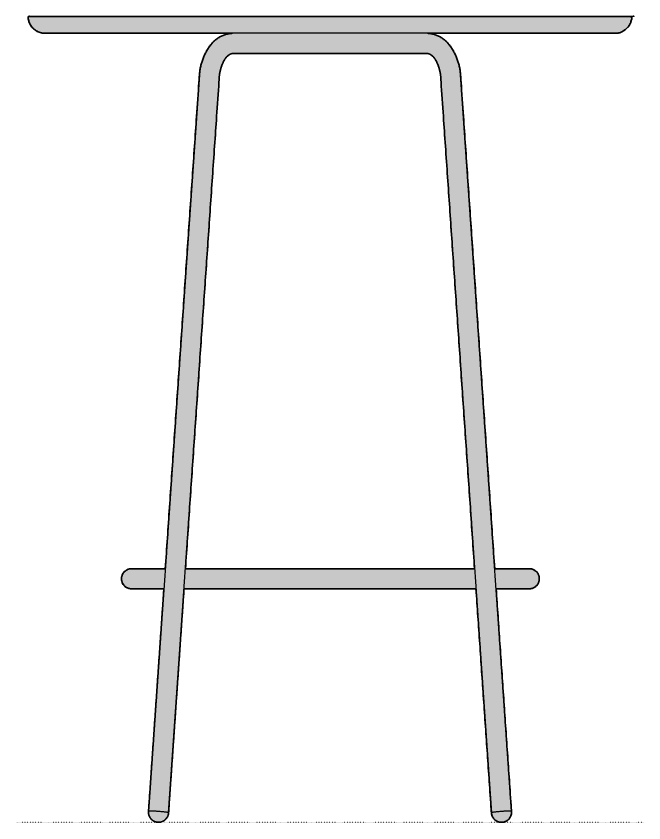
# Model space of a CAD drawing. Header units: millimetres. Extents: x 0 to 2700, y -1159 to 1001.
# Drawn here: x 1921 to 2700, y -1 to 1001 of the extents above; entities that cross this region are included whole.
import ezdxf

# ---------------------------------------------------------------- set-up
doc = ezdxf.new("R2010")
doc.units = ezdxf.units.MM
doc.linetypes.add('Dots', pattern=[1, 0, -1])
doc.layers.add('Blocks', color=7, linetype='Continuous')
doc.layers.add('Blocks$Fill', color=7, linetype='Continuous', true_color=0xffffff)
for name, color, linetype, lineweight, true_color in [('Blocks$Inner', 7, 'Continuous', 25, 0x007f00), ('Blocks$Outline', 7, 'Continuous', 35, 0xff3f3f), ('Groud', 7, 'Dots', 25, 0x243775)]:
    doc.layers.add(name, color=color, linetype=linetype, lineweight=lineweight, true_color=true_color)

# ---------------------------------------------------------------- blocks, each defined once
blk = doc.blocks.new('Nest High Table Side')
at = {"layer": 'Blocks$Fill'}
h = blk.add_hatch(color=256, dxfattribs=at)
h.paths.add_polyline_path([(208.5614006301057, 290.0077844445768), (189.3521907464165, 11.63946806703461), (189.3279687097817, 11.34067199430313), (189.2964312432342, 11.04120466754798), (189.2575109328741, 10.74132813515536), (189.2111526276095, 10.44130962940681), (189.1573138580059, 10.14142086121278), (189.0959652071351, 9.841937277620918), (189.0270906297649, 9.543137285867953), (188.950687716557, 9.245301448141651), (188.8667679003339, 8.948711651583908), (188.7753566018927, 8.653650258390728), (188.6764933133168, 8.360399241144373), (188.5702316172311, 8.069239308741892), (188.456639140976, 7.780449028458548), (188.3357974452233, 7.494303949800156), (188.207801847118, 7.211075735852909), (188.0727611785999, 6.931031307830782), (187.9307974811227, 6.654432008448666), (187.7820456385468, 6.381532789614168), (187.6266529505213, 6.112581429734363), (187.4647786491823, 5.847817785677751), (187.2965933624807, 5.587473084120299), (187.122278527893, 5.331769256641889), (186.9420257606687, 5.080918322531179), (186.7560361811168, 4.835121822808903), (186.5645197057307, 4.594570308498554), (186.3676943071857, 4.359442885666356), (186.165785248427, 4.129906819226838), (185.9590242961803, 3.906117196973741), (185.7476489192782, 3.688216654755844), (185.5319014771908, 3.476335163181223), (185.3120284040926, 3.270589875708273), (185.0882793936798, 3.071085037474404), (184.8598105268048, 2.877003155249582), (184.6256956878148, 2.68762117681621), (184.3860725767612, 2.50317202423512), (184.1410912288153, 2.323883610170754), (183.8909138114925, 2.149978043084754), (183.6357143616159, 1.981670840066566), (183.3756784620973, 1.819170152555882), (183.1110028591285, 1.662676010255699), (182.8418950209088, 1.512379588521553), (182.5685726395609, 1.368462504440358), (182.2912630784201, 1.231096146680388), (182.0102027673905, 1.10044104400251), (181.7256365495626, 0.9766462770729202), (181.4378169827541, 0.8598489379116965), (181.1470036000718, 0.7501736409524825), (180.8534621339869, 0.6477320892809619), (180.5574637087672, 0.5526226991683391), (180.2592840064065, 0.4649302855268236), (179.9592024114335, 0.3847258103936269), (179.657501140165, 0.3120661960053586), (179.3544643600895, 0.2469942034635283), (179.050377305123, 0.1895383774219181), (178.7455253924726, 0.1397130566558245), (178.4401933467739, 0.09751844980946052), (178.1346643370372, 0.06294077506880913), (177.8292191317442, 0.03595246198024248), (177.5241352771958, 0.01651241313705983), (177.2196863039143, 0.004566322992929482), (176.9161409655603, 4.705063848193038e-05), (176.6137625144462, 0.002875042999615112), (176.3128080173159, 0.01295880458717089), (176.0135277146146, 0.03019540965033229), (175.7147468162708, 0.0546039107095379), (175.4152992293616, 0.0863282591652701), (175.115447044293, 0.1254357053681815), (174.8154575277126, 0.1719812336281711), (174.5156024169818, 0.2260071438056026), (174.2161571774527, 0.2875426809247833), (173.9174002263212, 0.356603716470026), (173.6196121272241, 0.433192484688961), (173.3230747601134, 0.5172973768447032), (173.0280704712658, 0.6088927959316917), (172.7348812085631, 0.7079390739040929), (172.4437876474082, 0.8143824529659688), (172.1550683128183, 0.9281551319450684), (171.8689987033459, 1.049175378223857), (171.5858504225401, 1.177347705139469), (171.3058903236441, 1.312563114196305), (171.02937967316, 1.454699400868782), (170.7565733387687, 1.603621522215214), (170.4877190069043, 1.759182023984746), (170.2230564350166, 1.921221524385164), (169.9628167432533, 2.08956925119751), (169.7072217499215, 2.264043628480183), (169.4564833546877, 2.444452908706573), (169.2108029730205, 2.630595845831334), (168.9703710249042, 2.822262404485308), (168.7353664803402, 3.019234500261098), (168.505956463631, 3.221286765872652), (168.282295917902, 3.428187337853946), (168.0645273307773, 3.63969865840434), (167.852780521591, 3.855578286990324), (167.6471724899867, 4.075579716373534), (167.4478073252558, 4.299453187850304), (167.2538680609897, 4.528043130575361), (167.0646322230718, 4.762276111255267), (166.8803326475833, 5.002014284506096), (166.701197153512, 5.24710747295276), (166.5274477480728, 5.497393370500717), (166.3592998397023, 5.752697805863179), (166.1969614639831, 6.01283506626392), (166.0406325277965, 6.277608280717153), (165.8905040769862, 6.546809861757736), (165.7467575927492, 6.820222003963615), (165.6095643218301, 7.097617237085668), (165.4790846454101, 7.37875903108503), (165.3554674913275, 7.663402449882325), (165.2388497939626, 7.951294850154107), (165.1293560057581, 8.242176621076286), (165.0270976639429, 8.535781960519103), (164.932173015569, 8.831839682849074), (164.8446667034877, 9.130074053195791), (164.7646495153674, 9.43020564279985), (164.6921781973113, 9.73195219987593), (164.6272953330727, 10.03502953030502), (164.5700292892945, 10.33915238241297), (164.5203942266293, 10.64403533009992), (164.4783901760336, 10.94939364865526), (164.4440031789794, 11.25494417772483), (164.4172054897998, 11.56040616608752), (164.397955837888, 11.86550209314382), (164.3861997470068, 12.16995846231515), (164.3818699085392, 12.47350656189392), (164.3848866051392, 12.77588318926522), (164.3951581809081, 13.07683133483491), (164.4125815539483, 13.37610082243918), (183.5418118158559, 290.0077844445768), (143.3823786107096, 290.0077844445768), (143.1049293136895, 290.0108639484073), (142.8251255588513, 290.0202118607559), (142.543150618342, 290.035988408046), (142.2591981369882, 290.0583480869158), (141.9734720109111, 290.0874389504673), (141.6861862134971, 290.1234018862237), (141.3975645666477, 290.1663698898956), (141.1078404555576, 290.2164673393696), (140.8172564856395, 290.2738092736245), (140.5260640806289, 290.3385006815424), (140.2345230213529, 290.4106358058042), (139.9429009251423, 290.4902974672389), (139.6514726663839, 290.57755641513), (139.3605197392684, 290.6724707090557), (139.0703295643573, 290.775085137859), (138.781194741186, 290.8854306812964), (138.4934122497128, 291.0035240198017), (138.2072826040238, 291.1293670976173), (137.9231089622852, 291.2629467442898), (137.6411961975093, 291.4042343592048), (137.3618499342334, 291.5531856634378), (137.0853755567199, 291.7097405227338), (136.8120771947388, 291.8738228449049), (136.542256693395, 292.0453405543435), (136.276212573803, 292.2241856457164), (136.0142389916742, 292.410234318214), (135.7566247010752, 292.603347191017), (135.5036520307189, 292.8033695998911), (135.2555958801738, 293.0101319740622), (135.0127227433069, 293.2234502917547), (134.7752897661175, 293.4431266120214), (134.5435438458774, 293.6689496797448), (134.317720778154, 293.9006955999849), (134.0980444578873, 294.1381285771743), (133.8847261401947, 294.3810017140412), (133.6779637660237, 294.6290578645863), (133.4779413571496, 294.8820305349427), (133.2848284843466, 295.1396448255416), (133.098779811849, 295.4016184076704), (132.9199347204761, 295.6676625272623), (132.7484170110374, 295.9374830286063), (132.5843346888664, 296.2107813905873), (132.4277798295704, 296.4872557681009), (132.2788285253374, 296.7666020313767), (132.1375409104224, 297.0485147961526), (132.0039612637499, 297.3326884378911), (131.8781181859343, 297.6188180835802), (131.760024847429, 297.9066005750533), (131.6496793039917, 298.1957353982247), (131.5470648751884, 298.4859255731357), (131.4521505812626, 298.7768785002513), (131.3648916333715, 299.0683067590096), (131.2852299719369, 299.3599288552203), (131.2130948476751, 299.6514699144962), (131.1484034397571, 299.9426623195069), (131.0910615055023, 300.2332462894249), (131.0409640560283, 300.5229704005151), (130.9979960523564, 300.8115920473645), (130.9620331166, 301.0988778447784), (130.9329422530485, 301.3846039708554), (130.9105825741786, 301.6685564522093), (130.8948060268886, 301.9505313927186), (130.88545811454, 302.2303351475568), (130.8823786107096, 302.5077844445768), (130.88545811454, 302.7852337415967), (130.8948060268886, 303.0650374964346), (130.9105825741786, 303.3470124369438), (130.9329422530485, 303.6309649182973), (130.9620331166, 303.9166910443741), (130.9979960523564, 304.203976841788), (131.0409640560283, 304.4925984886372), (131.0910615055023, 304.7823225997271), (131.1484034397571, 305.0729065696451), (131.2130948476751, 305.3640989746556), (131.2852299719369, 305.6556400339314), (131.3648916333715, 305.9472621301418), (131.4521505812626, 306.2386903889), (131.5470648751884, 306.5296433160154), (131.6496793039917, 306.8198334909264), (131.760024847429, 307.1089683140976), (131.8781181859343, 307.3967508055705), (132.0039612637499, 307.6828804512595), (132.1375409104224, 307.9670540929979), (132.2788285253374, 308.2489668577738), (132.4277798295704, 308.5283131210496), (132.5843346888664, 308.8047874985629), (132.7484170110374, 309.078085860544), (132.9199347204761, 309.3479063618876), (133.098779811849, 309.6139504814795), (133.2848284843466, 309.8759240636082), (133.4779413571496, 310.1335383542072), (133.6779637660237, 310.3865110245636), (133.8847261401947, 310.6345671751085), (134.0980444578873, 310.8774403119755), (134.317720778154, 311.1148732891648), (134.5435438458774, 311.3466192094049), (134.7752897661175, 311.5724422771283), (135.0127227433069, 311.7921185973951), (135.2555958801738, 312.0054369150877), (135.5036520307189, 312.2121992892587), (135.7566247010752, 312.4122216981328), (136.0142389916742, 312.6053345709359), (136.276212573803, 312.7913832434335), (136.542256693395, 312.9702283348064), (136.8120771947388, 313.1417460442453), (137.0853755567199, 313.3058283664164), (137.3618499342334, 313.4623832257125), (137.6411961975093, 313.6113345299456), (137.9231089622852, 313.7526221448608), (138.2072826040238, 313.8862017915333), (138.4934122497128, 314.012044869349), (138.781194741186, 314.1301382078545), (139.0703295643573, 314.240483751292), (139.3605197392684, 314.3430981800954), (139.6514726663839, 314.4380124740212), (139.9429009251423, 314.5252714219126), (140.2345230213529, 314.6049330833474), (140.5260640806289, 314.6770682076094), (140.8172564856395, 314.7417596155274), (141.1078404555576, 314.7991015497825), (141.3975645666477, 314.8491989992566), (141.6861862134971, 314.8921670029287), (141.9734720109111, 314.9281299386852), (142.2591981369882, 314.957220802237), (142.543150618342, 314.9795804811071), (142.8251255588513, 314.9953570283973), (143.1049293136895, 315.0047049407463), (143.3823786107096, 315.0077844445768), (185.2705753120972, 315.0077844445768), (227.6844371340703, 928.3632537492958), (227.8916186460214, 930.7805819221079), (228.1840703364104, 933.1996291295077), (228.3624367873854, 934.408400389734), (228.562279136582, 935.6159169564575), (228.7836093303594, 936.8216104005696), (229.0264193507721, 938.0249104591823), (229.2906810804832, 939.2252459094447), (229.5763462135039, 940.4220454519499), (229.8833462124748, 941.6147386009342), (230.2115923130116, 942.8027565784018), (230.5609755754341, 943.9855332092795), (230.9313669839944, 945.1625058146633), (231.3226175935131, 946.3331161002266), (231.7345587231223, 947.4968110368508), (232.1670021966096, 948.6530437305703), (232.6197406286522, 949.8012742789654), (233.0925477560264, 950.9409706111801), (233.5851788126834, 952.0716093088319), (234.0973709473926, 953.1926764051499), (234.628843682468, 954.3036681597879), (235.1792994119253, 955.404091806877), (235.748423937247, 956.4934662740021), (236.3358870387874, 957.5713228699368), (236.941343080705, 958.637205939114), (237.5644316471841, 959.6906734809817), (238.2047782075942, 960.7312977325507), (239.535680787454, 962.7723797264371), (240.9307991395362, 964.7573342492542), (241.5220395760974, 965.5461498372106), (242.137308438604, 966.323288893146), (242.7763102848039, 967.0877035851317), (243.4386907444322, 967.8383526315031), (244.1240363576399, 968.5742053425682), (244.8318747400254, 969.2942457207702), (245.561675083691, 969.9974765889202), (246.3128490005428, 970.6829237147277), (247.0847517106437, 971.3496398988326), (247.8766835748615, 971.9967089929507), (248.6878919673734, 972.6232498145554), (249.517573479872, 973.2284199248235), (250.3648764456094, 973.8114192373034), (251.2289037677898, 974.3714934259822), (252.1087160333437, 974.9079371030894), (253.003334889836, 975.4200967390668), (253.9117466602565, 975.9073732996335), (254.8329061677481, 976.3692245777363), (255.7657407400108, 976.8051672013578), (256.709154361206, 977.2147783016009), (257.6620319377209, 977.5976968291224), (258.6232436431468, 977.9536245107811), (259.5916493073042, 978.2823264422533), (260.5661028141076, 978.583631316239), (261.5454564734936, 978.8574312897287), (262.5285653335392, 979.1036814975123), (263.5142914002189, 979.3223992226457), (264.5015077339855, 979.5136627379037), (265.4891023944512, 979.6776098352722), (266.4759822068456, 979.8144360632361), (267.4610763266052, 979.9243926939807), (268.4433395813176, 980.0077844445914), (35.88143372602644, 980.0077844445914), (35.88143372602644, 980.0087368687382), (35.41534004698558, 980.0139102005338), (34.94529105820571, 980.0296139810252), (34.47159464292944, 980.0561173783951), (33.99457610971116, 980.0936799352245), (33.51457798849873, 980.1425503694437), (33.03195973827773, 980.2029653613569), (32.54709736278888, 980.2751483336243), (32.06038293137667, 980.3593082316189), (31.57222400264952, 980.4556383120595), (31.08304294932581, 980.5643149482688), (30.59327618340184, 980.6854964607697), (30.10337328160215, 980.8193219822446), (29.61379601195303, 980.9659103660994), (29.12501726324643, 981.125359148001), (28.63751988012622, 981.2977435697935), (28.15179540751738, 981.4831156751072), (27.6683427491221, 981.6815034858005), (27.18766674570719, 981.8929102680513), (26.71027667989351, 982.1173138965023), (26.23668471511196, 982.3546663243006), (25.76740427729856, 982.6048931662262), (25.30294838874585, 982.8678934013132), (24.84382796429431, 983.1435392004828), (24.39055008072166, 983.431675883731), (23.94361623075461, 983.7321220103265), (23.50352057357557, 984.0446696043425), (23.07074819401489, 984.3690845166221), (22.64577338279863, 984.7051069230365), (22.22905795025633, 985.0524519576053), (21.82104958577902, 985.4108104777672), (21.42218027505307, 985.7798499578125), (21.03286478668248, 986.1592155052401), (20.65349923925461, 986.5485309936105), (20.28445975920905, 986.947400304336), (19.92610123904685, 987.3554086688132), (19.57875620447778, 987.7721241013553), (19.24273379806296, 988.1970989125714), (18.91831888578303, 988.6298712921318), (18.60577129176693, 989.0699669493105), (18.30532516517113, 989.5169007992773), (18.0171884819227, 989.9701786828497), (17.74154268275261, 990.4292991073011), (17.47854244766551, 990.8937549958536), (17.2283156057396, 991.3630354336667), (16.99096317794117, 991.836627398448), (16.76655954948991, 992.3140174642614), (16.55515276723858, 992.7946934676762), (16.35676495654531, 993.2781461260712), (16.17139285123137, 993.7638705986798), (15.99900842943864, 994.2513679817998), (15.83955964753654, 994.7401467305062), (15.69297126368171, 995.229724000155), (15.55914574220663, 995.7196269019546), (15.43796422970559, 996.2093936678782), (15.32928759349609, 996.6985747212017), (15.23295751305526, 997.1867336499287), (15.14879761506061, 997.6734480813406), (15.07661464279291, 998.1583104568292), (15.01619965087961, 998.64092870705), (14.96732921666025, 999.1209268282622), (14.92976665983068, 999.5979453614804), (14.90326326246057, 1000.071641776756), (14.88755948196892, 1000.541690765536), (14.88238615017326, 1001.007784444577), (764.8823861501733, 1001.007784444577), (764.8687677718171, 1000.571670308273), (764.8462103870015, 1000.132831662617), (764.8145407524285, 999.6915149455209), (764.7735935010289, 999.2479769249719), (764.7232118006015, 998.8024844547974), (764.6632480092916, 998.3553141848171), (764.5935643245039, 997.9067522246638), (764.5140334216968, 997.4570937608305), (764.4245390794013, 997.0066426267936), (764.324976786707, 996.555710826367), (764.2152543293988, 996.1046180107694), (764.0952923508993, 995.6536909102246), (763.9650248841607, 995.2032627212608), (763.824399850696, 994.7536724512341), (763.6733795229951, 994.3052642219529), (763.5119409466915, 993.858386534646), (763.3400763189716, 993.4133914988661), (763.1577933199111, 992.9706340282645), (762.9651153936376, 992.5304710065112), (762.7620819764628, 992.0932604269399), (762.5487486694296, 991.6593605098032), (762.325187353027, 991.2291288012785), (762.091486242185, 990.8029212586138), (761.8477498800376, 990.381091326002), (761.5940990693392, 989.9639890059455), (761.3306707408527, 989.5519599309945), (761.0576177584486, 989.1453444408385), (760.775108661122, 988.7444766697683), (760.4833273425679, 988.3496836495232), (760.1824726694301, 987.961284432491), (759.8727580397706, 987.5795892401344), (759.5544108837652, 987.2048986413749), (759.2276721090387, 986.837502765478), (758.8927954934785, 986.4776805537625), (758.550047028726, 986.1256990541774), (758.1997042179205, 985.7818127624932), (757.8420553315663, 985.4462630135067), (757.4773986256967, 985.1192774252941), (757.1060415267356, 984.801069399145), (756.7282997876715, 984.4918376774004), (756.3444966203035, 984.1917659609754), (755.9549618084394, 983.901022587914), (755.5600308069857, 983.6197602738679), (755.1600438318935, 983.3481159149399), (754.7553449458949, 983.0862104528929), (754.3462811448975, 982.8341488022872), (753.9332014497954, 982.5920198386865), (753.516456008299, 982.3598964466677), (753.0963952112046, 982.1378356259988), (752.6733688273005, 981.9258786539808), (752.2477251608558, 981.7240513016337), (751.8198102353642, 981.5323641011088), (751.3899670069092, 981.3508126614477), (750.9585346102126, 981.1793780295841), (750.5258476400826, 981.018027093291), (750.0922354706532, 980.8667130226281), (749.6580216144455, 980.7253757463155), (749.2235231229516, 980.5939424593906), (748.7890500300816, 980.4723281584456), (748.3549048394831, 980.3604362007349), (747.9213820564133, 980.2581588834576), (747.488767764521, 980.1653780395671), (747.0573392475917, 980.0819656465328), (746.6273646560294, 980.0077844445768), (511.3214327190362, 980.0077844445914), (512.30369597375, 979.9243926939797), (513.2887900935092, 979.8144360632338), (514.2756699059031, 979.6776098352689), (515.2632645663683, 979.5136627378995), (516.2504809001347, 979.3223992226408), (517.2362069668138, 979.1036814975067), (518.2193158268591, 978.8574312897225), (519.1986694862445, 978.5836313162318), (520.1731229930474, 978.2823264422457), (521.1415286572044, 977.9536245107729), (522.1027403626298, 977.5976968291136), (523.0556179391443, 977.2147783015921), (523.9990315603393, 976.8051672013487), (524.9318661326014, 976.3692245777269), (525.8530256400927, 975.9073732996242), (526.7614374105127, 975.4200967390573), (527.6560562670047, 974.90793710308), (528.5358685325582, 974.3714934259729), (529.3998958547384, 973.8114192372944), (530.2471988204753, 973.2284199248147), (531.0768803329736, 972.6232498145469), (531.8880887254852, 971.9967089929427), (532.6800205897026, 971.3496398988252), (533.4519232998034, 970.6829237147207), (534.2030972166551, 969.9974765889143), (534.9328975603204, 969.2942457207647), (535.6407359427058, 968.5742053425636), (536.326081555913, 967.838352631499), (536.9884620155412, 967.0877035851287), (537.6274638617409, 966.3232888931437), (538.2427327242475, 965.5461498372097), (538.8339731608085, 964.7573342492542), (540.2290915128906, 962.7723797264388), (541.5599940927506, 960.7312977325544), (542.2003406531605, 959.6906734809858), (542.8234292196396, 958.6372059391191), (543.4288852615572, 957.5713228699427), (544.0163483630977, 956.4934662740089), (544.5854728884194, 955.4040918068844), (545.1359286178765, 954.303668159796), (545.6674013529521, 953.1926764051584), (546.1795934876612, 952.0716093088412), (546.6722245443183, 950.9409706111898), (547.1450316716924, 949.8012742789756), (547.5977701037351, 948.6530437305812), (548.0302135772224, 947.496811036862), (548.4421547068314, 946.3331161002384), (548.8334053163502, 945.1625058146753), (549.2037967249107, 943.9855332092919), (549.553179987333, 942.8027565784148), (549.8814260878698, 941.6147386009472), (550.1884260868408, 940.4220454519634), (550.4740912198615, 939.2252459094584), (550.7383529495727, 938.0249104591963), (550.9811629699853, 936.8216104005837), (551.2024931637626, 935.6159169564717), (551.4023355129593, 934.4084003897481), (551.5807019639343, 933.1996291295221), (551.8731536543232, 930.7805819221223), (552.0803351662744, 928.3632537493104), (594.4941969882511, 315.0077844445768), (637.3823938694986, 315.0077844445768), (637.6598431665187, 315.0047049407463), (637.9396469213568, 314.9953570283973), (638.2216218618662, 314.9795804811071), (638.5055743432199, 314.957220802237), (638.791300469297, 314.9281299386852), (639.0785862667111, 314.8921670029287), (639.3672079135604, 314.8491989992566), (639.6569320246505, 314.7991015497825), (639.9475159945684, 314.7417596155274), (640.2387083995793, 314.6770682076094), (640.5302494588553, 314.6049330833474), (640.8218715550657, 314.5252714219126), (641.1132998138241, 314.4380124740212), (641.4042527409398, 314.3430981800954), (641.6944429158509, 314.240483751292), (641.9835777390223, 314.1301382078545), (642.2713602304951, 314.012044869349), (642.5574898761845, 313.8862017915333), (642.8416635179229, 313.7526221448608), (643.123576282699, 313.6113345299456), (643.4029225459751, 313.4623832257125), (643.6793969234884, 313.3058283664164), (643.9526952854695, 313.1417460442453), (644.222515786813, 312.9702283348064), (644.488559906405, 312.7913832434335), (644.7505334885338, 312.6053345709359), (645.008147779133, 312.4122216981328), (645.2611204494892, 312.2121992892587), (645.5091766000343, 312.0054369150877), (645.7520497369014, 311.7921185973951), (645.9894827140905, 311.5724422771283), (646.2212286343307, 311.3466192094049), (646.4470517020541, 311.1148732891648), (646.666728022321, 310.8774403119755), (646.8800463400135, 310.6345671751085), (647.0868087141844, 310.3865110245636), (647.2868311230586, 310.1335383542072), (647.4799439958615, 309.8759240636082), (647.6659926683591, 309.6139504814795), (647.844837759732, 309.3479063618876), (648.0163554691709, 309.078085860544), (648.1804377913419, 308.8047874985629), (648.3369926506381, 308.5283131210496), (648.4859439548708, 308.2489668577738), (648.6272315697857, 307.9670540929979), (648.7608112164583, 307.6828804512595), (648.8866542942736, 307.3967508055705), (649.0047476327793, 307.1089683140976), (649.1150931762165, 306.8198334909264), (649.2177076050198, 306.5296433160154), (649.3126218989454, 306.2386903889), (649.3998808468366, 305.9472621301418), (649.4795425082714, 305.6556400339314), (649.551677632533, 305.3640989746556), (649.6163690404509, 305.0729065696451), (649.6737109747058, 304.7823225997271), (649.7238084241798, 304.4925984886372), (649.7667764278518, 304.203976841788), (649.8027393636081, 303.9166910443741), (649.8318302271596, 303.6309649182973), (649.8541899060295, 303.3470124369438), (649.8699664533194, 303.0650374964346), (649.8793143656683, 302.7852337415967), (649.8823938694986, 302.5077844445768), (649.8793143656683, 302.2303351475568), (649.8699664533194, 301.9505313927186), (649.8541899060295, 301.6685564522093), (649.8318302271596, 301.3846039708554), (649.8027393636081, 301.0988778447784), (649.7667764278518, 300.8115920473645), (649.7238084241798, 300.5229704005151), (649.6737109747058, 300.2332462894249), (649.6163690404509, 299.9426623195069), (649.551677632533, 299.6514699144962), (649.4795425082714, 299.3599288552203), (649.3998808468366, 299.0683067590096), (649.3126218989454, 298.7768785002513), (649.2177076050198, 298.4859255731357), (649.1150931762165, 298.1957353982247), (649.0047476327793, 297.9066005750533), (648.8866542942736, 297.6188180835802), (648.7608112164583, 297.3326884378911), (648.6272315697857, 297.0485147961526), (648.4859439548708, 296.7666020313767), (648.3369926506381, 296.4872557681009), (648.1804377913419, 296.2107813905873), (648.0163554691709, 295.9374830286063), (647.844837759732, 295.6676625272623), (647.6659926683591, 295.4016184076704), (647.4799439958615, 295.1396448255416), (647.2868311230586, 294.8820305349427), (647.0868087141844, 294.6290578645863), (646.8800463400135, 294.3810017140412), (646.666728022321, 294.1381285771743), (646.4470517020541, 293.9006955999849), (646.2212286343307, 293.6689496797448), (645.9894827140905, 293.4431266120214), (645.7520497369014, 293.2234502917547), (645.5091766000343, 293.0101319740622), (645.2611204494892, 292.8033695998911), (645.008147779133, 292.603347191017), (644.7505334885338, 292.410234318214), (644.488559906405, 292.2241856457164), (644.222515786813, 292.0453405543435), (643.9526952854695, 291.8738228449049), (643.6793969234884, 291.7097405227338), (643.4029225459751, 291.5531856634378), (643.123576282699, 291.4042343592048), (642.8416635179229, 291.2629467442898), (642.5574898761845, 291.1293670976173), (642.2713602304951, 291.0035240198017), (641.9835777390223, 290.8854306812964), (641.6944429158509, 290.775085137859), (641.4042527409398, 290.6724707090557), (641.1132998138241, 290.57755641513), (640.8218715550657, 290.4902974672389), (640.5302494588553, 290.4106358058042), (640.2387083995793, 290.3385006815424), (639.9475159945684, 290.2738092736245), (639.6569320246505, 290.2164673393696), (639.3672079135604, 290.1663698898956), (639.0785862667111, 290.1234018862237), (638.791300469297, 290.0874389504673), (638.5055743432199, 290.0583480869158), (638.2216218618662, 290.035988408046), (637.9396469213568, 290.0202118607559), (637.6598431665187, 290.0108639484073), (637.3823938694986, 290.0077844445768), (596.2229604844906, 290.0077844445768), (615.3521907464128, 13.37610082211904), (615.3682554846754, 13.09916738856803), (615.3782321388514, 12.81945485376658), (615.381948403663, 12.53713489486941), (615.3792369722883, 12.25238991840587), (615.3699362557176, 11.96541298821033), (615.3538911139657, 11.67640770149024), (615.330953595196, 11.38558801068445), (615.3009836784854, 11.09317798906705), (615.2638500156376, 10.79941153840081), (615.2194306671666, 10.50453203733774), (615.1676138273198, 10.20879192970031), (615.108298532794, 9.912452252253097), (615.0413953496367, 9.615782102086866), (614.9668270327046, 9.319058044281086), (614.8845291519992, 9.022563461080708), (614.7944506802054, 8.726587844412446), (614.6965545358271, 8.431426034167204), (614.5908180764604, 8.137377405281084), (614.4772335369554, 7.844745007248535), (614.3558084074998, 7.553834660288784), (614.2265657470194, 7.264954012951365), (614.089544427716, 6.978411566478712), (613.9447993070496, 6.694515671733995), (613.7924013240399, 6.413573504941704), (613.6324375173621, 6.135890028868083), (613.4650109633834, 5.861766946380733), (613.2902406329833, 5.591501653564469), (613.1082611667391, 5.325386199728077), (612.9192225688116, 5.063706261709418), (612.7232898206372, 4.80674013987139), (612.5206424162942, 4.554757783076835), (612.3114738221715, 4.308019849736949), (612.0959908642901, 4.066776811746486), (611.8744130473358, 3.83126810775373), (611.6469718100977, 3.601721351768537), (611.4139097226154, 3.378351602594281), (611.1754796308553, 3.161360698986913), (610.9319437552064, 2.950936664805698), (610.6835727494549, 2.747253187735215), (610.4306447272003, 2.550469174437728), (610.1734442628804, 2.360728384250219), (609.9122613746976, 2.178159142782558), (609.6473904967656, 2.002874136014085), (609.3791294477479, 1.83497028473631), (609.1077784031122, 1.674528698460391), (608.8336388779201, 1.52161470720951), (608.5570127267644, 1.376277968957296), (608.2782011671194, 1.238552649862391), (607.9975038319515, 1.108457673892798), (607.7152178569595, 0.9859970379377266), (607.4316370073169, 0.8711601880734383), (607.1470508482379, 0.7639224522863186), (606.8617439631234, 0.6642455246625797), (606.5759952224684, 0.572077995830248), (606.2900771061155, 0.4873559242844915), (606.004255080872, 0.4100034431400963), (605.7187870349189, 0.3399333968320579), (605.4339227698994, 0.2770480023230942), (605.1499035510358, 0.2212395294708877), (604.8669617151266, 0.1723909953529713), (604.5853203358067, 0.1303768675378547), (604.3051929450261, 0.09506377152144571), (604.0267833093117, 0.0663111978120586), (603.7502852590314, 0.04397220443934202), (603.4733595792258, 0.02777435588045511), (603.1936518721632, 0.01766325488881018), (602.9113337321572, 0.01381128924134822), (602.6265874852978, 0.01638585341738622), (602.3396061177267, 0.0255486292063698), (602.0505931520578, 0.04145485443785334), (601.7597624695895, 0.06425258377074851), (601.4673380762674, 0.09408194581613834), (601.1735538106926, 0.1310744011835511), (600.8786529928769, 0.1753520063283173), (600.5828880128727, 0.2270266883311952), (600.2865198588845, 0.2861995359545844), (599.9898175849846, 0.3529601124862605), (599.6930577190916, 0.4273857959958733), (599.3965236124483, 0.5095411526861452), (599.100504732421, 0.5994773490150718), (598.8052959010428, 0.6972316081935294), (598.5111964823313, 0.8028267165214957), (598.2185095220141, 0.9162705848136055), (597.9275408438754, 1.037555869880138), (597.6385981075124, 1.166659660673218), (597.3519898328169, 1.303543233281697), (597.0680243969839, 1.44815187846501), (596.7870090103007, 1.60041480486075), (596.5092486773347, 1.7602451203885), (596.2350451504637, 1.92753989371088), (595.9646958829233, 2.102180296909872), (595.6984929887057, 2.284031829801786), (595.4367222167172, 2.472944625557807), (595.1796619465897, 2.668753836529881), (594.9275822134308, 2.871280098415), (594.6807437686147, 3.080330070136473), (594.4393971834206, 3.295697046089762), (594.203782001978, 3.51716163670454), (593.9741259495141, 3.744492512624117), (593.7506442014029, 3.977447207208515), (593.5335387179111, 4.215772971536963), (593.3229976489164, 4.459207675627338), (593.1191948121767, 4.707480749210268), (592.9222892480157, 4.960314155099373), (592.7324248525385, 5.217423387989455), (592.5497300907417, 5.47851849139335), (592.3743177901158, 5.743305085395356), (592.2062850145921, 6.01148539795344), (592.0457130179561, 6.28275929262038), (591.8926672751511, 6.556825285771557), (591.747197589236, 6.833381546718117), (591.6093382711498, 7.112126874442321), (591.4791083888816, 7.392761645108984), (591.3565120821428, 7.674988724974815), (591.2415389382134, 7.958514343827229), (591.1341644242665, 8.243048924626672), (591.034350371182, 8.528307865592334), (590.9420455036369, 8.814012271551425), (590.8571860111053, 9.099889631957788), (590.7796961543115, 9.385674443568595), (590.7094889016581, 9.671108776339917), (590.6464665901901, 9.95594278165657), (590.590521605745, 10.23993514254201), (590.5415370770905, 10.52285346599509), (590.499387579033, 10.80447461806759), (590.463939839721, 11.08458500272576), (590.4350534476227, 11.36298078592832), (590.4125815539519, 11.63946806669992), (571.203371670239, 290.0077844445768)], flags=0)
h.paths.add_polyline_path([(569.4782103683319, 315.0077844445768), (527.2701674006094, 926.661357374207), (527.13643209581, 928.2217384958143), (526.9476550394743, 929.7832292512517), (526.832519806303, 930.5634889925693), (526.7035219182671, 931.3429388314185), (526.5606536640128, 932.1212118478002), (526.4039202191091, 932.8979399380139), (526.2333397332485, 933.6727543787056), (526.0489433878624, 934.4452863971042), (525.8507754236969, 935.2151677456428), (525.6388931380072, 935.9820312791179), (525.4133668511674, 936.7455115325056), (525.1742798426171, 937.5052452975548), (524.9217282562107, 938.2608721962511), (524.6558209751539, 939.012035249262), (524.376679466864, 939.7583814374863), (524.084437598205, 940.499562254853), (523.7792414216941, 941.2352342505526), (523.4612489333883, 941.9650595589313), (523.1306298032995, 942.6887064153343), (522.7875650792844, 943.4058496562468), (522.4322468654874, 944.1161712021587), (522.0648779765039, 944.8193605216653), (521.6856715685394, 945.5151150753966), (521.2948507489269, 946.2031407384783), (520.8926481654477, 946.8831522003247), (520.4793055769704, 947.5548733406725), (519.6202102817319, 948.8723882096647), (518.7196638174664, 950.1536728939245), (518.5211374893362, 950.4182666344595), (518.3141969736088, 950.6788464272068), (518.0989440066238, 950.9350304296349), (517.8755026243543, 951.1864388022009), (517.6440192691842, 951.4326952941227), (517.4046627639882, 951.6734288574336), (517.1576241490178, 951.9082752765486), (516.9031163784873, 952.1368787998987), (516.6413738752452, 952.3588937596743), (516.3726519434987, 952.5739861654056), (516.0972260411876, 952.7818352569811), (515.8153909152669, 952.9821350027955), (515.5274596048141, 953.1745955290222), (515.2337623185049, 953.3589444665207), (514.9346451945594, 953.5349282026261), (514.6304689527312, 953.7023130259896), (514.3216074492531, 953.8608861537708), (514.0084461468465, 954.0104566317606), (513.6913805129269, 954.1508560994575), (513.3708143599594, 954.2819394136745), (513.0471581425425, 954.4035851259029), (512.7208272262008, 954.5156958103724), (512.3922401430387, 954.6181982414853), (512.0618168493659, 954.7110434210375), (511.7299770001313, 954.7942064573496), (511.3971382545302, 954.8676863000582), (511.0637146264651, 954.9315053358713), (510.7301148926935, 954.985708852013), (510.3967410704744, 955.0303643753668), (510.0639869753849, 955.0655608964616), (509.7322368687132, 955.0914079883921), (509.4018642025039, 955.1080348315445), (270.3629080978608, 955.1080348315445), (270.032535431651, 955.091407988394), (269.7007853249788, 955.0655608964653), (269.3680312298887, 955.0303643753721), (269.0346574076692, 954.9857088520199), (268.701057673897, 954.9315053358796), (268.3676340458313, 954.8676863000676), (268.0347953002296, 954.7942064573602), (267.7029554509945, 954.7110434210493), (267.372532157321, 954.6181982414981), (267.0439450741584, 954.515695810386), (266.7176141578161, 954.4035851259171), (266.3939579403985, 954.2819394136892), (266.0733917874303, 954.150856099473), (265.7563261535101, 954.0104566317763), (265.4431648511029, 953.8608861537865), (265.1343033476242, 953.7023130260054), (264.8301271057954, 953.5349282026417), (264.5310099818493, 953.3589444665363), (264.2373126955395, 953.1745955290374), (263.9493813850862, 952.9821350028101), (263.6675462591649, 952.781835256995), (263.3921203568533, 952.5739861654188), (263.1233984251063, 952.3588937596868), (262.8616559218637, 952.1368787999102), (262.6071481513328, 951.9082752765588), (262.360109536362, 951.6734288574427), (262.1207530311655, 951.4326952941306), (261.8892696759951, 951.1864388022075), (261.6658282937253, 950.9350304296399), (261.4505753267401, 950.6788464272103), (261.2436348110125, 950.4182666344614), (261.0451084828819, 950.1536728939245), (260.1445620186173, 948.872388209667), (259.2854667233798, 947.5548733406767), (258.8721241349029, 946.8831522003302), (258.469921551424, 946.2031407384849), (258.0791007318119, 945.515115075404), (257.6998943238477, 944.8193605216741), (257.3325254348644, 944.1161712021685), (256.9772072210677, 943.4058496562576), (256.6341424970527, 942.6887064153462), (256.3035233669639, 941.9650595589443), (255.9855308786584, 941.2352342505665), (255.6803347021473, 940.4995622548679), (255.3880928334886, 939.7583814375023), (255.1089513251986, 939.0120352492787), (254.8430440441418, 938.260872196269), (254.5904924577351, 937.5052452975737), (254.3514054491849, 936.7455115325253), (254.1258791623447, 935.9820312791385), (253.9139968766549, 935.2151677456643), (253.715828912489, 934.4452863971263), (253.5314325671027, 933.6727543787288), (253.3608520812417, 932.8979399380379), (253.2041186363377, 932.1212118478247), (253.0612503820827, 931.342938831444), (252.9322524940463, 930.5634889925955), (252.8171172608748, 929.7832292512783), (252.6283402045377, 928.2217384958425), (252.4946048997372, 926.6613573742361), (210.2865619320164, 315.0077844445768)], flags=0)
at = {"layer": 'Blocks$Inner'}
for p, q in [((14.88238615017326, 1001.007784444591), (764.8823861501733, 1001.007784444577)), ((35.88143372602644, 980.0077844445914), (35.88143372602644, 980.0087368687382)), ((746.6273646560294, 980.0077844445768), (35.88143372602644, 980.0077844445914)), ((270.3629080978571, 955.1080348315445), (509.4018642025039, 955.1080348315445)), ((227.6844371340703, 928.3632537492958), (164.4125815539446, 13.37610082243918)), ((189.3521907464165, 11.63946806703461), (252.4946048997372, 926.6613573742361)), ((527.2701674006094, 926.661357374207), (590.4125815539592, 11.63946806669992)), ((615.3521907464165, 13.37610082211904), (552.0803351662762, 928.3632537493104)), ((143.3823786107096, 315.0077844445768), (185.2705753120972, 315.0077844445768)), ((594.4941969882493, 315.0077844445768), (637.3823938694986, 315.0077844445768)), ((183.5418118158559, 290.0077844445768), (143.3823786107096, 290.0077844445768)), ((637.3823938694986, 290.0077844445768), (596.2229604844906, 290.0077844445768))]:
    blk.add_line(p, q, dxfattribs=at)
for points in [[(210.2865619320219, 315.0077844445768), (569.4782103683247, 315.0077844445768)], [(208.5614006301039, 290.0077844445768), (571.2033716702426, 290.0077844445768)]]:
    blk.add_lwpolyline(points, dxfattribs=at)
at = {"layer": 'Blocks$Inner', "extrusion": (0, 0, -1)}
for centre, radius, start, end in [((-35.88143372602644, 1001.007784444577), 20.99904757585134, 270.0000000000005, 1.240775509290821e-12), ((-743.1462906670495, 1001.468259938265), 21.74097248358019, 181.2136198299421, 260.7863801700616), ((-270.8047730848775, 943.037710520206), 12.07840940056585, 36.09652185742556, 87.9034781425663), ((-508.959999215469, 943.037710520206), 12.07840940056594, 92.09652185753731, 143.9034781425736), ((-297.4746488615492, 923.592182392138), 45.0846336336133, 3.903478142519203, 36.09652185742701), ((-482.2901234387973, 923.592182392138), 45.08463363361498, 143.9034781425733, 176.0965218575243), ((-143.3823786107096, 302.5077844445768), 12.5, 270, 90), ((-637.3823938694986, 302.5077844445768), 12.5, 90, 270)]:
    blk.add_arc(centre, radius, start, end, dxfattribs=at)
at = {"layer": 'Blocks$Inner'}
for centre, radius, start, end in [((271.1115997684974, 942.7519221328548), 37.35129032600157, 94.0965218574703, 143.9034781425289), ((508.6531725318491, 942.7519221328548), 37.35129032600126, 36.09652185747093, 85.90347814251638), ((297.3671101538639, 923.6085159171198), 69.8447023834743, 143.9034781425404, 176.0965218574795), ((482.3976621465263, 923.6085159171489), 69.84470238342826, 3.903478142525045, 36.09652185747063), ((176.8818442613992, 12.50000243412796), 12.50000243413351, 175.9809665287523, 356.0524794866936), ((602.8819687810173, 12.51377824117662), 12.50000144399211, 184.0108170575021, 3.955736927126914)]:
    blk.add_arc(centre, radius, start, end, dxfattribs=at)
for points, weights, knots in [([(189.3521907464121, 11.63946806705145), (189.3521907512998, 11.63946813731427), (189.3521907562099, 11.63946820760611), (189.4182126572406, 12.58760227496307), (176.9484080511902, 13.45591851192876), (164.4786052939633, 14.32423462015087), (164.4125815539248, 13.37610082212106)], [0.9999999385876646, 0.9999999692938291, 1, 0.7071067811865476, 1, 0.7071068118927201, 0.9999999385876615], [3.141592488911551, 3.141592488911551, 3.141592488911551, 3.141592653589793, 3.141592653589793, 4.71238898038469, 4.71238898038469, 6.283185142501336, 6.283185142501336, 6.283185142501336]), ([(615.3521907464212, 13.37610082212094), (615.2861670063737, 14.32423462016125), (602.8163642491418, 13.45591851192876), (590.3465596431201, 12.58760227496307), (590.4125815441366, 11.63946820760611), (590.4125815490327, 11.63946813732869), (590.4125815539286, 11.63946806705118)], [0.9999999385876701, 0.7071068118927157, 1, 0.7071067811865476, 1, 0.9999999692938406, 0.9999999385876877], [1.646782278291932e-07, 1.646782278291932e-07, 1.646782278291932e-07, 1.570796326794897, 1.570796326794897, 3.141592653589793, 3.141592653589793, 3.141592818267974, 3.141592818267974, 3.141592818267974])]:
    blk.add_rational_spline(points, weights, degree=2, knots=knots, dxfattribs=at)
at = {"layer": 'Blocks$Outline'}
for points in [[(210.2865619320219, 315.0077844445768), (569.4782103683247, 315.0077844445768)], [(571.2033716702426, 290.0077844445768), (208.5614006301039, 290.0077844445768)]]:
    blk.add_lwpolyline(points, dxfattribs=at)
for points, weights, knots in [([(35.88143372602644, 980.0087368687382), (14.88238615017505, 980.0087368687329), (14.88238615017326, 1001.007784444577), (389.8823861501733, 1001.007784444577), (764.8823861501733, 1001.007784444577), (764.4989178398986, 982.9067043193697), (746.6273646560294, 980.0077844445768), (628.9743986875328, 980.0077844445914), (511.3214327190362, 980.0077844445914)], [1, 0.7071067811865428, 1, 1, 1, 0.7684356629230122, 1, 1, 1], [0, 0, 0, 32.98522679833884, 32.98522679833884, 782.9852267983428, 782.9852267983428, 813.1792342400611, 813.1792342400611, 1048.485166177055, 1048.485166177055, 1048.485166177055]), ([(185.2705753120899, 315.0077844445768), (206.4775062230801, 621.6855190969363), (227.6844371340703, 928.3632537492958), (229.0565090132217, 948.4715414171369), (240.9307991395362, 964.7573342492542), (251.1469950724242, 978.7690224196912), (268.4433395813176, 980.0077844445914)], [1, 1, 1, 0.960795986784146, 1, 0.9070184536247389, 1], [-686.5334599869881, -686.5334599869881, -686.5334599869881, -71.7132688736283, -71.7132688736283, -32.46930402671148, -32.46930402671148, 0, 0, 0]), ([(511.3214327190381, 980.0077844445914), (528.6177772279229, 978.7690224196708), (538.8339731608085, 964.7573342492542), (550.7082632871231, 948.4715414171525), (552.0803351662744, 928.3632537493104), (573.2872660772628, 621.6855190969509), (594.4941969882511, 315.0077844445768)], [1, 0.9070184536247875, 1, 0.9607959867841303, 1, 1, 1], [-4202.255580830332, -4202.255580830332, -4202.255580830332, -4169.786276803629, -4169.786276803629, -4130.54231195673, -4130.54231195673, -3515.722120843353, -3515.722120843353, -3515.722120843353]), ([(569.4782103683319, 315.0077844445768), (548.3741888844706, 620.8345709093846), (527.2701674006094, 926.661357374207), (526.3844973944582, 939.6412220105633), (518.7196638174664, 950.1536728939245), (515.2638042989295, 954.8934435730171), (509.4018642025039, 955.1080348315445), (389.8823861501824, 955.1080348315445), (270.3629080978608, 955.1080348315445), (264.5009680014244, 954.893443573051), (261.0451084828819, 950.1536728939245), (253.3802749058996, 939.6412220105824), (252.4946048997372, 926.6613573742361), (231.3905834158777, 620.8345709094137), (210.2865619320164, 315.0077844445768)], [1, 1, 1, 0.9607959867841174, 1, 0.8995312612282069, 1, 1, 1, 0.8995312612278094, 1, 0.9607959867842217, 1, 1, 1], [-2870.022468562232, -2870.022468562232, -2870.022468562232, -2256.914311571359, -2256.914311571359, -2231.582400673661, -2231.582400673661, -2220.661079188455, -2220.661079188455, -1981.622123083812, -1981.622123083812, -1970.700801598584, -1970.700801598584, -1945.368890700921, -1945.368890700921, -1332.260733710013, -1332.260733710013, -1332.260733710013]), ([(183.5418118158559, 290.0077844445768), (163.4620952132827, 290.0077844445768), (143.3823786107096, 290.0077844445768), (130.8823786107088, 290.0077844445764), (130.8823786107096, 302.5077844445768), (130.8823786107088, 315.0077844445677), (143.3823786107096, 315.0077844445768), (164.3264769614034, 315.0077844445768), (185.2705753120972, 315.0077844445768)], [1, 1, 1, 0.7071067811865476, 1, 0.7071067811865476, 1, 1, 1], [0, 0, 0, 40.15943320514248, 40.15943320514248, 59.79438729007869, 59.79438729007869, 79.4293413750149, 79.4293413750149, 121.3175380763914, 121.3175380763914, 121.3175380763914]), ([(594.4941969882493, 315.0077844445768), (615.938295428874, 315.0077844445768), (637.3823938694986, 315.0077844445768), (649.8823938694991, 315.0077844445677), (649.8823938694986, 302.5077844445768), (649.8823938694991, 290.0077844445764), (637.3823938694986, 290.0077844445768), (616.8026771769946, 290.0077844445768), (596.2229604844906, 290.0077844445768)], [1, 1, 1, 0.7071067811865476, 1, 0.7071067811865476, 1, 1, 1], [0, 0, 0, 42.8881968812525, 42.8881968812525, 62.52315096618871, 62.52315096618871, 82.15810505112492, 82.15810505112492, 123.3175384361434, 123.3175384361434, 123.3175384361434]), ([(208.5614006301057, 290.0077844445768), (198.956795688262, 150.8236262558057), (189.3521907464165, 11.63946806703461), (188.9955884374191, 6.471801881246175), (185.0882793936798, 3.071085037474404), (181.1809703499407, -0.3296318062834016), (176.0135277146146, 0.03019540965033229), (170.8460850792885, 0.3900226255817681), (167.4478073252558, 4.299453187850304), (164.0495295712241, 8.208883750114392), (164.4125815539483, 13.37610082243918), (173.9771966849021, 151.691942633508), (183.5418118158559, 290.0077844445768)], [1, 1, 1, 0.9238198161187814, 1, 0.9238198161187814, 1, 0.9238198161187814, 1, 0.9238198161187814, 1, 1, 1], [-1307.201280772696, -1307.201280772696, -1307.201280772696, -1028.170971832575, -1028.170971832575, -1018.349592450789, -1018.349592450789, -1008.528213069004, -1008.528213069004, -998.7068336872193, -998.7068336872193, -988.8854543054341, -988.8854543054341, -711.5931611668892, -711.5931611668892, -711.5931611668892]), ([(596.2229604844852, 290.0077844445768), (605.7875756154499, 151.6919426333479), (615.3521907464128, 13.37610082211904), (616.2140989388134, 0.9118714135490351), (603.7502852590314, 0.04397220443934202), (591.2864715792513, -0.8239270046649294), (590.4125815539519, 11.63946806669992), (580.8079766120973, 150.8236262556456), (571.203371670239, 290.0077844445768)], [1, 1, 1, 0.7072767014384219, 1, 0.7072767014384219, 1, 1, 1], [-3490.662419663452, -3490.662419663452, -3490.662419663452, -3213.370126524585, -3213.370126524585, -3193.741178482297, -3193.741178482297, -3174.112230440009, -3174.112230440009, -2895.081921499549, -2895.081921499549, -2895.081921499549])]:
    blk.add_rational_spline(points, weights, degree=2, knots=knots, dxfattribs=at)
blk.add_open_spline([(268.4433395813176, 980.0077844445914), (152.162386653672, 980.0077844445914), (35.88143372602644, 980.0077844445914), (35.88143372602644, 980.0082606566575), (35.88143372602644, 980.0087368687382)], degree=2, knots=[1291.363259314778, 1291.363259314778, 1291.363259314778, 1523.925165170072, 1523.925165170072, 1523.92611759422, 1523.92611759422, 1523.92611759422], dxfattribs=at)

msp = doc.modelspace()

# ---------------------------------------------------------------- linework, layer by layer
at = {"layer": 'Groud'}
msp.add_lwpolyline([(1920.571978263648, 0), (2700.336750563994, 0)], dxfattribs=at)

# ---------------------------------------------------------------- block references
at = {"layer": 'Blocks'}
msp.add_blockref('Nest High Table Side', (1920.571978263648, 0), dxfattribs=at)

doc.saveas('drawing.dxf')
